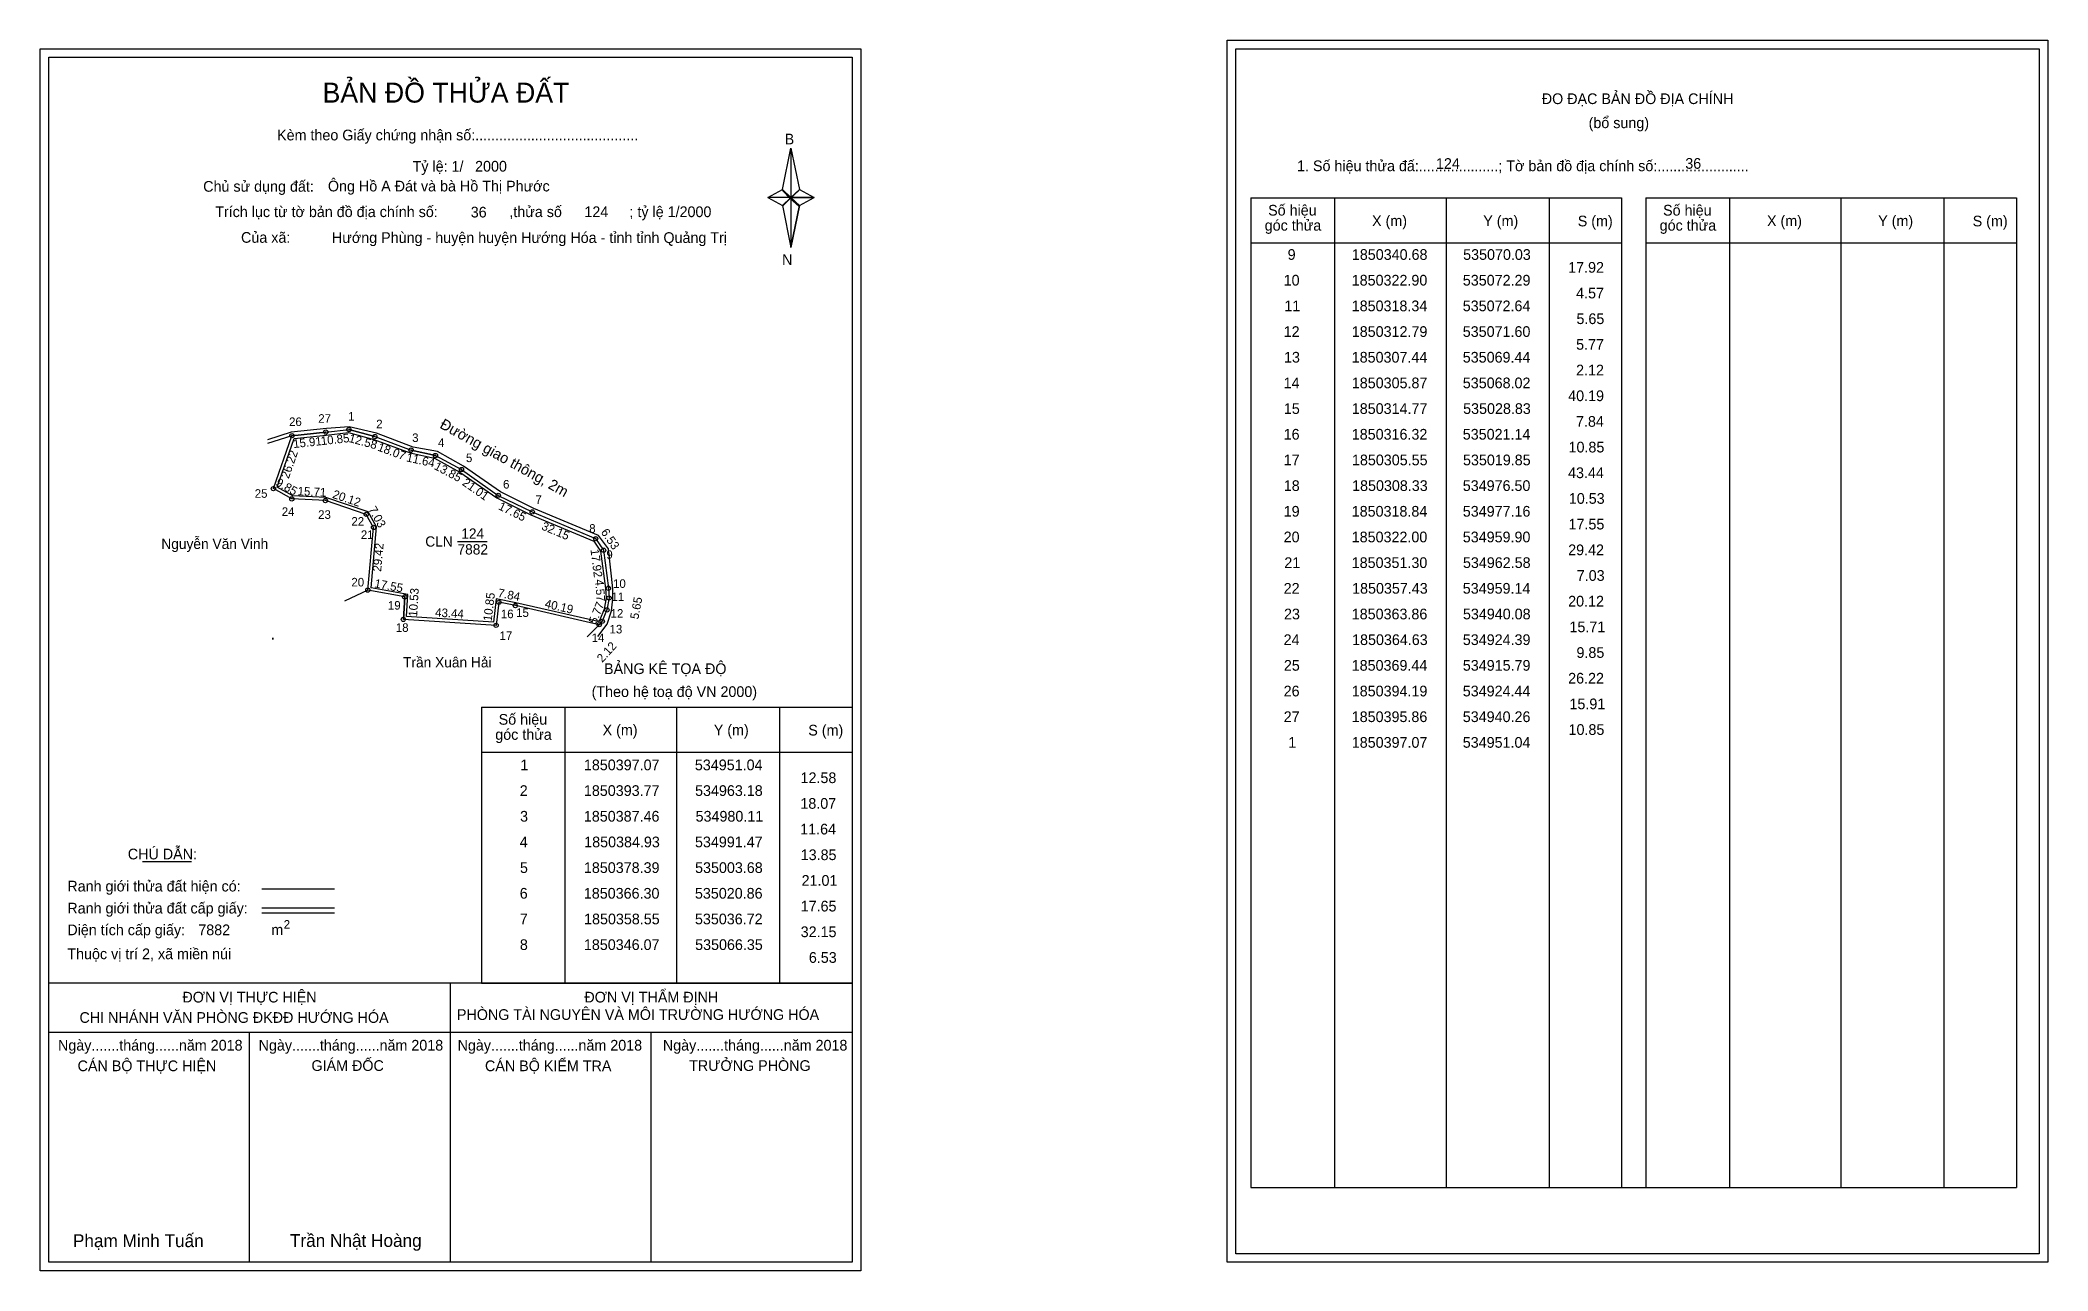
# Model space of a CAD drawing. Extents: x 534807 to 535745, y 1850004 to 1850579.
import ezdxf

# ---------------------------------------------------------------- set-up
doc = ezdxf.new("R2010")
doc.units = 0
for name, color, linetype in [('Level 1', 7, 'Continuous'), ('Level 10', 7, 'Continuous'), ('Level 11', 7, 'Continuous'), ('Level 13', 7, 'Continuous'), ('Level 27', 7, 'Continuous'), ('Level 3', 7, 'Continuous'), ('Level 36', 7, 'Continuous'), ('Level 49', 7, 'Continuous'), ('Level 53', 7, 'Continuous'), ('Level 55', 7, 'Continuous'), ('Level 6', 7, 'Continuous'), ('Level 60', 7, 'Continuous'), ('Level 63', 7, 'Continuous'), ('Level 9', 7, 'Continuous')]:
    doc.layers.add(name, color=color, linetype=linetype)

msp = doc.modelspace()

# ---------------------------------------------------------------- linework, layer by layer
at = {"layer": 'Level 1'}
for p, q in [((534810.81, 1850571.04), (534810.81, 1850571.04)), ((535365.45, 1850575.04), (535365.45, 1850575.04)), ((535153.65, 1850509.27), (535157.59, 1850528.55)), ((535157.59, 1850528.55), (535157.59, 1850505.5)), ((535157.59, 1850528.55), (535161.52, 1850509.27)), ((535146.76, 1850505.5), (535153.65, 1850509.27)), ((535153.65, 1850509.27), (535157.59, 1850505.5)), ((535157.29, 1850505.07), (535153.65, 1850508.83)), ((535157.59, 1850505.5), (535153.65, 1850501.82)), ((535157.29, 1850505.07), (535153.65, 1850501.38)), ((535153.65, 1850501.38), (535157.29, 1850505.07)), ((535161.23, 1850508.83), (535157.29, 1850505.07)), ((535157.29, 1850505.07), (535161.23, 1850508.83)), ((535161.23, 1850501.38), (535157.29, 1850505.07)), ((535161.52, 1850509.27), (535157.59, 1850505.5)), ((535157.59, 1850505.5), (535157.59, 1850482.1)), ((535157.59, 1850505.5), (535168.41, 1850505.5)), ((535157.59, 1850505.5), (535161.52, 1850501.82)), ((535161.52, 1850501.82), (535168.41, 1850505.5)), ((535372.52, 1850505.33), (535545.72, 1850505.33)), ((535411.7, 1850042.8), (535411.7, 1850505.33)), ((535463.84, 1850042.8), (535463.84, 1850505.33)), ((535511.79, 1850505.33), (535511.79, 1850042.8)), ((535545.72, 1850505.33), (535545.72, 1850042.8)), ((535557.03, 1850505.33), (535730.24, 1850505.33)), ((535596.21, 1850042.8), (535596.21, 1850505.33)), ((535648.36, 1850042.8), (535648.36, 1850505.33)), ((535696.3, 1850505.33), (535696.3, 1850042.8)), ((535730.24, 1850505.33), (535730.24, 1850042.8)), ((535153.65, 1850501.82), (535157.59, 1850482.1)), ((535161.52, 1850501.82), (535157.59, 1850482.1)), ((535372.52, 1850484.27), (535545.72, 1850484.27)), ((535557.03, 1850484.27), (535730.24, 1850484.27)), ((535013, 1850267.38), (535186.2, 1850267.38)), ((535052.18, 1850138.33), (535052.18, 1850267.38)), ((535104.32, 1850138.33), (535104.32, 1850267.38)), ((535152.26, 1850267.38), (535152.26, 1850138.33)), ((535013, 1850246.33), (535186.2, 1850246.33)), ((534854.64, 1850195.17), (534877.45, 1850195.17)), ((534910.37, 1850182.36), (534944.4, 1850182.36)), ((534910.37, 1850173.46), (534944.4, 1850173.46)), ((534910.37, 1850171.27), (534944.4, 1850171.27)), ((535024.46, 1850138.33), (534810.8, 1850138.33)), ((535186.2, 1850138.33), (534976.52, 1850138.33)), ((534998.5, 1850007.89), (534998.5, 1850138.33)), ((535013, 1850138.33), (535186.2, 1850138.33)), ((535186.2, 1850115.23), (534810.8, 1850115.23)), ((534904.65, 1850007.89), (534904.65, 1850115.23)), ((535092.35, 1850007.89), (535092.35, 1850115.23)), ((535372.52, 1850042.8), (535730.24, 1850042.8)), ((535186.2, 1850007.89), (535186.2, 1850007.89)), ((535740.85, 1850011.89), (535740.85, 1850011.89))]:
    msp.add_line(p, q, dxfattribs=at)
for points in [[(535153.65, 1850509.27), (535157.59, 1850528.55), (535157.59, 1850505.5)], [(535146.76, 1850505.5), (535153.65, 1850501.82), (535157.59, 1850505.5)], [(535157.59, 1850505.5), (535161.52, 1850509.27), (535168.41, 1850505.5)], [(535157.59, 1850505.5), (535157.59, 1850482.1), (535161.52, 1850501.82)]]:
    msp.add_lwpolyline(points, close=True, dxfattribs=at)
at = {"layer": 'Level 10'}
for p, q in [((534940.54, 1850397.49), (534924.12, 1850395.88)), ((534940.26, 1850395.86), (534924.44, 1850394.19)), ((534951.26, 1850398.33), (534940.54, 1850397.49)), ((534963.18, 1850393.77), (534951.04, 1850397.07)), ((534963.97, 1850395.41), (534951.26, 1850398.33)), ((534981.09, 1850388.88), (534963.97, 1850395.41)), ((534991.47, 1850384.93), (534980.11, 1850387.46)), ((534992.46, 1850386.73), (534981.09, 1850388.88)), ((535004.59, 1850379.99), (534992.46, 1850386.73)), ((535021.84, 1850367.99), (535004.59, 1850379.99)), ((534924.39, 1850364.63), (534915.79, 1850369.44)), ((534940.08, 1850363.86), (534924.39, 1850364.63)), ((535037.53, 1850360.09), (535021.84, 1850367.99)), ((535067.74, 1850347.51), (535037.53, 1850360.09)), ((535072.35, 1850341.37), (535067.74, 1850347.51)), ((535074.3, 1850322.81), (535072.35, 1850341.37)), ((534977.16, 1850318.84), (534976.5, 1850308.33)), ((535073.7, 1850312.35), (535074.3, 1850318.01)), ((535074.3, 1850318.01), (535074.3, 1850322.81)), ((535067.4, 1850300.32), (535071.73, 1850306.15)), ((535071.73, 1850306.15), (535073.7, 1850312.35))]:
    msp.add_line(p, q, dxfattribs=at)
for points in [[(535069.44, 1850307.44), (535068.02, 1850305.87), (535028.83, 1850314.77), (535021.14, 1850316.32), (535019.85, 1850305.55), (534976.5, 1850308.33), (534977.16, 1850318.84), (534959.9, 1850322), (534962.58, 1850351.3), (534959.14, 1850357.43), (534940.08, 1850363.86), (534924.39, 1850364.63), (534915.79, 1850369.44), (534924.44, 1850394.19), (534940.26, 1850395.86), (534951.04, 1850397.07), (534963.18, 1850393.77), (534980.11, 1850387.46), (534991.47, 1850384.93), (535003.68, 1850378.39), (535020.86, 1850366.3), (535036.72, 1850358.55), (535066.35, 1850346.07), (535070.03, 1850340.68), (535072.29, 1850322.9), (535072.64, 1850318.34), (535071.6, 1850312.79)], [(535068.23, 1850308.19), (535067.53, 1850307.42), (535029.12, 1850316.14), (535019.93, 1850317.99), (535018.62, 1850307.03), (534977.98, 1850309.64), (534978.64, 1850319.99), (534961.41, 1850323.15), (534964.01, 1850351.61), (534960.1, 1850358.58), (534940.34, 1850365.25), (534924.79, 1850366.01), (534917.5, 1850370.09), (534925.47, 1850392.89), (534940.41, 1850394.47), (534950.93, 1850395.65), (534962.75, 1850392.44), (534979.71, 1850386.11), (534990.98, 1850383.61), (535002.94, 1850377.2), (535020.15, 1850365.09), (535036.14, 1850357.27), (535065.43, 1850344.94), (535068.68, 1850340.17), (535070.9, 1850322.76), (535071.23, 1850318.42), (535070.25, 1850313.18)]]:
    msp.add_lwpolyline(points, close=True, dxfattribs=at)
at = {"layer": 'Level 11'}
for centre in [(534924.44, 1850394.19), (534940.26, 1850395.86), (534951.04, 1850397.07), (534963.18, 1850393.77), (534980.11, 1850387.46), (534991.47, 1850384.93), (535003.68, 1850378.39), (534915.79, 1850369.44), (534924.39, 1850364.63), (534940.08, 1850363.86), (535020.86, 1850366.3), (534959.14, 1850357.43), (534962.58, 1850351.3), (535036.72, 1850358.55), (535066.35, 1850346.07), (535070.03, 1850340.68), (535072.29, 1850322.9), (534959.9, 1850322), (534977.16, 1850318.84), (535021.14, 1850316.32), (535028.83, 1850314.77), (535072.64, 1850318.34), (534976.5, 1850308.33), (535019.85, 1850305.55), (535068.02, 1850305.87), (535069.44, 1850307.44), (535069.44, 1850307.44), (535071.6, 1850312.79)]:
    msp.add_circle(centre, 1, dxfattribs=at)
at = {"layer": 'Level 27'}
for p, q in [((534924.12, 1850395.88), (534913.03, 1850392.28)), ((534924.44, 1850394.19), (534913.03, 1850390.49)), ((534959.9, 1850322), (534949.06, 1850316.86)), ((535068.02, 1850305.87), (535062.4, 1850300.16))]:
    msp.add_line(p, q, dxfattribs=at)
at = {"layer": 'Level 3'}
for p, q in [((535372.52, 1850505.33), (535372.52, 1850042.8)), ((535557.03, 1850505.33), (535557.03, 1850042.8)), ((535013, 1850267.38), (535013, 1850138.33))]:
    msp.add_line(p, q, dxfattribs=at)
at = {"layer": 'Level 63'}
for points in [[(535361.46, 1850579.04), (535744.86, 1850579.04), (535744.86, 1850007.89), (535361.46, 1850007.89)], [(534806.8, 1850575.04), (535190.2, 1850575.04), (535190.2, 1850003.89), (534806.8, 1850003.89)], [(534810.8, 1850571.04), (535186.2, 1850571.04), (535186.2, 1850007.89), (534810.8, 1850007.89)], [(535365.46, 1850575.04), (535740.86, 1850575.04), (535740.86, 1850011.89), (535365.46, 1850011.89)]]:
    msp.add_lwpolyline(points, close=True, dxfattribs=at)
at = {"layer": 'Level 9'}
msp.add_line((535001.78, 1850344.74), (535015.68, 1850344.74), dxfattribs=at)

# ---------------------------------------------------------------- texts
at = {"layer": 'Level 1'}
for s, height, p in [('BẢN ĐỒ THỬA ĐẤT', 9.3313, (534938.74, 1850549.85)), ('ĐO ĐẠC BẢN ĐỒ ĐỊA CHÍNH', 5, (535508.41, 1850549.16)), ('(bổ sung)', 5, (535530.29, 1850537.92)), ('Kèm theo Giấy chứng nhận số:.........................................', 5, (534917.5, 1850532.19)), ('B', 5, (535154.67, 1850530.31)), ('1. Số hiệu thửa đấ:....................; Tờ bản đồ địa chính số:.......................', 5, (535394.07, 1850517.8)), ('Chủ sử dụng đất:', 5, (534882.98, 1850508.2)), ('Số hiệu', 5, (535380.55, 1850497.06)), ('Số hiệu', 5, (535565.07, 1850497.06)), ('Trích lục từ tờ bản đồ địa chính số:                  ,thửa số                 ; tỷ lệ 1/2000', 5, (534888.58, 1850496.34)), ('góc thửa', 5, (535378.96, 1850490)), ('X (m)', 5, (535429.11, 1850492.11)), ('Y (m)', 5, (535481.07, 1850492.11)), ('S (m)', 5, (535525.22, 1850492.01)), ('góc thửa', 5, (535563.48, 1850490)), ('X (m)', 5, (535613.63, 1850492.11)), ('Y (m)', 5, (535665.58, 1850492.11)), ('S (m)', 5, (535709.74, 1850492.01)), ('Của xã:', 5, (534900.66, 1850484.34)), ('N', 5, (535153.47, 1850473.97)), ('BẢNG KÊ TỌA ĐỘ', 5, (535070.26, 1850282.79)), ('(Theo hệ toạ độ VN 2000)', 5, (535064.46, 1850272.07)), ('Số hiệu', 5, (535021.03, 1850259.12)), ('X (m)', 5, (535069.59, 1850254.17)), ('Y (m)', 5, (535121.54, 1850254.17)), ('S (m)', 5, (535165.7, 1850254.07)), ('góc thửa', 5, (535019.44, 1850252.06)), ('CHÚ DẪN:', 5, (534847.76, 1850196.18)), ('Ranh giới thửa đất hiện có:', 5, (534819.5, 1850181.18)), ('Ranh giới thửa đất cấp giấy:', 5, (534819.5, 1850170.9)), ('Diện tích cấp giấy:', 5, (534819.5, 1850160.74)), ('m', 5, (534914.81, 1850160.78)), ('2', 4, (534920.61, 1850163.8)), ('Thuộc vị trí 2, xã miền núi', 5, (534819.5, 1850149.54)), ('ĐƠN VỊ THỰC HIỆN', 5, (534873.27, 1850129.3)), ('PHÒNG TÀI NGUYÊN VÀ MÔI TRƯỜNG HƯỚNG HÓA', 5, (535001.53, 1850121.16)), ('ĐƠN VỊ THẨM ĐỊNH', 5, (535061.08, 1850129.3)), ('CHI NHÁNH VĂN PHÒNG ĐKĐĐ HƯỚNG HÓA', 5, (534825.19, 1850119.78)), ('Ngày.......tháng......năm 2018', 5, (534815.14, 1850106.83)), ('Ngày.......tháng......năm 2018', 5, (534908.88, 1850106.83)), ('Ngày.......tháng......năm 2018', 5, (535001.83, 1850106.83)), ('Ngày.......tháng......năm 2018', 5, (535097.75, 1850106.83)), ('CÁN BỘ THỰC HIỆN', 5, (534824.3, 1850097.2)), ('GIÁM ĐỐC', 5, (534933.57, 1850097.32)), ('CÁN BỘ KIỂM TRA', 5, (535014.65, 1850097.2)), ('TRƯỞNG PHÒNG', 5, (535110.03, 1850097.32)), ('Phạm Minh Tuấn', 6, (534822.12, 1850014.97)), ('Trần Nhật Hoàng', 6, (534923.51, 1850015.07))]:
    msp.add_text(s, height=height, dxfattribs=at).set_placement(p)
at = {"layer": 'Level 11'}
msp.add_text('Tỷ lệ: 1/', height=5, dxfattribs=at).set_placement((534980.82, 1850517.56))
at = {"layer": 'Level 13'}
for s, p in [('CLN', (534986.75, 1850342.34)), ('7882', (535001.79, 1850338.66)), ('124', (535003.54, 1850346.02))]:
    msp.add_text(s, height=4.8, dxfattribs=at).set_placement(p)
at = {"layer": 'Level 36'}
msp.add_text('.', height=6, dxfattribs=at).set_placement((534914.42, 1850298.9))
at = {"layer": 'Level 49'}
for s, height, rotation, p in [('Đường giao thông, 2m', 5, 330.86498, (534993.12, 1850398.06)), ('15.91', 4, 6.02597, (534925.23, 1850388.39)), ('10.85', 4, 6.40435, (534938.17, 1850389.73)), ('12.58', 4, 344.79281, (534950.72, 1850391.3)), ('18.07', 4, 339.55901, (534964.13, 1850387.33)), ('26.22', 4, 70.73574, (534922.92, 1850373.83)), ('11.64', 4, 347.44449, (534977.65, 1850382.26)), ('13.85', 4, 331.82532, (534990.55, 1850378.73)), ('9.85', 4, 330.78161, (534916.47, 1850371.13)), ('21.01', 4, 324.86498, (535003.67, 1850371.39)), ('15.71', 4, 357.19042, (534927.03, 1850366.35)), ('20.12', 4, 341.35788, (534943.07, 1850365.19)), ('7.03', 4, 299.30003, (534960.02, 1850359.8)), ('17.65', 4, 333.95752, (535020.54, 1850359.9)), ('32.15', 4, 337.15943, (535040.72, 1850350.47)), ('29.42', 4, 84.77384, (534966.1, 1850330.51)), ('6.53', 4, 304.32314, (535068.59, 1850349.08)), ('17.92', 4, 277.24397, (535063.91, 1850340.98)), ('17.55', 4, 349.62506, (534962.77, 1850323.34)), ('4.57', 4, 274.3891, (535066.05, 1850326.91)), ('10.53', 4, 86.4067, (534982.91, 1850309.48)), ('10.85', 4, 83.16981, (535017.74, 1850307.31)), ('7.84', 4, 348.60412, (535020.4, 1850318.88)), ('40.19', 4, 347.20521, (535042.3, 1850313.9)), ('5.77', 4, 68.01418, (535066.62, 1850305.83)), ('5.65', 4, 79.38658, (535086.29, 1850308.17)), ('43.44', 4, 356.33069, (534991.26, 1850309.68)), ('2.12', 4, 47.87196, (535069.46, 1850287.91))]:
    msp.add_text(s, height=height, rotation=rotation, dxfattribs=at).set_placement(p)
at = {"layer": 'Level 53'}
for s, p in [('9', (535389.67, 1850476.35)), ('1850340.68', (535419.68, 1850476.35)), ('535070.03', (535471.67, 1850476.35)), ('17.92', (535520.74, 1850470.35)), ('10', (535387.8, 1850464.35)), ('1850322.90', (535419.6, 1850464.35)), ('535072.29', (535471.52, 1850464.35)), ('11', (535388.12, 1850452.35)), ('1850318.34', (535419.6, 1850452.35)), ('535072.64', (535471.49, 1850452.35)), ('4.57', (535524.46, 1850458.35)), ('5.65', (535524.62, 1850446.35)), ('12', (535387.82, 1850440.35)), ('1850312.79', (535419.63, 1850440.35)), ('535071.60', (535471.49, 1850440.35)), ('5.77', (535524.46, 1850434.35)), ('13', (535387.97, 1850428.35)), ('1850307.44', (535419.6, 1850428.35)), ('535069.44', (535471.49, 1850428.35)), ('2.12', (535524.44, 1850422.35)), ('14', (535387.79, 1850416.35)), ('1850305.87', (535419.64, 1850416.35)), ('535068.02', (535471.51, 1850416.35)), ('15', (535387.91, 1850404.35)), ('1850314.77', (535419.64, 1850404.35)), ('535028.83', (535471.67, 1850404.35)), ('40.19', (535520.75, 1850410.35)), ('7.84', (535524.39, 1850398.35)), ('16', (535387.81, 1850392.35)), ('1850316.32', (535419.63, 1850392.35)), ('535021.14', (535471.49, 1850392.35)), ('10.85', (535520.92, 1850386.35)), ('17', (535387.83, 1850380.35)), ('1850305.55', (535419.72, 1850380.35)), ('535019.85', (535471.6, 1850380.35)), ('18', (535387.87, 1850368.35)), ('1850308.33', (535419.78, 1850368.35)), ('534976.50', (535471.49, 1850368.35)), ('43.44', (535520.69, 1850374.35)), ('19', (535387.82, 1850356.35)), ('1850318.84', (535419.6, 1850356.35)), ('534977.16', (535471.5, 1850356.35)), ('10.53', (535521.05, 1850362.35)), ('17.55', (535520.92, 1850350.35)), ('20', (535387.8, 1850344.35)), ('1850322.00', (535419.6, 1850344.35)), ('534959.90', (535471.49, 1850344.35)), ('29.42', (535520.74, 1850338.35)), ('21', (535388.12, 1850332.35)), ('1850351.30', (535419.6, 1850332.35)), ('534962.58', (535471.57, 1850332.35)), ('22', (535387.82, 1850320.35)), ('1850357.43', (535419.78, 1850320.35)), ('534959.14', (535471.49, 1850320.35)), ('7.03', (535524.75, 1850326.35)), ('20.12', (535520.74, 1850314.35)), ('23', (535387.97, 1850308.35)), ('1850363.86', (535419.61, 1850308.35)), ('534940.08', (535471.57, 1850308.35)), ('15.71', (535521.34, 1850302.35)), ('24', (535387.79, 1850296.35)), ('1850364.63', (535419.78, 1850296.35)), ('534924.39', (535471.52, 1850296.35)), ('25', (535387.91, 1850284.35)), ('1850369.44', (535419.6, 1850284.35)), ('534915.79', (535471.52, 1850284.35)), ('9.85', (535524.62, 1850290.35)), ('26', (535387.81, 1850272.35)), ('1850394.19', (535419.63, 1850272.35)), ('534924.44', (535471.49, 1850272.35)), ('26.22', (535520.74, 1850278.35)), ('15.91', (535521.34, 1850266.35)), ('27', (535387.83, 1850260.35)), ('1850395.86', (535419.61, 1850260.35)), ('534940.26', (535471.5, 1850260.35)), ('10.85', (535520.92, 1850254.35)), ('1', (535389.96, 1850248.35)), ('1850397.07', (535419.64, 1850248.35)), ('534951.04', (535471.49, 1850248.35)), ('1', (535031.19, 1850237.83)), ('1850397.07', (535060.86, 1850237.83)), ('534951.04', (535112.71, 1850237.83)), ('2', (535030.89, 1850225.83)), ('1850393.77', (535060.86, 1850225.83)), ('534963.18', (535112.8, 1850225.83)), ('12.58', (535162.09, 1850231.83)), ('18.07', (535162, 1850219.83)), ('3', (535031.05, 1850213.83)), ('1850387.46', (535060.84, 1850213.83)), ('534980.11', (535113.04, 1850213.83)), ('11.64', (535161.92, 1850207.83)), ('4', (535030.87, 1850201.83)), ('1850384.93', (535061.01, 1850201.83)), ('534991.47', (535112.75, 1850201.83)), ('5', (535030.98, 1850189.83)), ('1850378.39', (535060.86, 1850189.83)), ('535003.68', (535112.8, 1850189.83)), ('13.85', (535162.15, 1850195.83)), ('21.01', (535162.57, 1850183.83)), ('6', (535030.88, 1850177.83)), ('1850366.30', (535060.83, 1850177.83)), ('535020.86', (535112.73, 1850177.83)), ('17.65', (535162.15, 1850171.83)), ('7', (535030.9, 1850165.83)), ('1850358.55', (535060.94, 1850165.83)), ('535036.72', (535112.74, 1850165.83)), ('32.15', (535162.15, 1850159.83)), ('8', (535030.95, 1850153.83)), ('1850346.07', (535060.86, 1850153.83)), ('535066.35', (535112.83, 1850153.83)), ('6.53', (535165.97, 1850147.83))]:
    msp.add_text(s, height=5, dxfattribs=at).set_placement(p)
at = {"layer": 'Level 55'}
for s, height, p in [('26', 0.8, (534923.87, 1850394.19)), ('0', 0.22, (534924.36, 1850393.97)), ('0', 0.22, (534924.36, 1850393.97)), ('0', 0.22, (534924.36, 1850393.97)), ('0', 0.22, (534924.36, 1850393.97)), ('27', 0.8, (534939.7, 1850395.86)), ('0', 0.22, (534940.18, 1850395.64)), ('0', 0.22, (534940.18, 1850395.64)), ('1', 0.8, (534950.82, 1850397.07)), ('0', 0.22, (534950.96, 1850396.85)), ('0', 0.22, (534950.96, 1850396.85)), ('2', 0.8, (534962.91, 1850393.77)), ('0', 0.22, (534963.1, 1850393.55)), ('0', 0.22, (534963.1, 1850393.55)), ('3', 0.8, (534979.86, 1850387.46)), ('0', 0.22, (534980.03, 1850387.24)), ('0', 0.22, (534980.03, 1850387.24)), ('4', 0.8, (534991.19, 1850384.93)), ('0', 0.22, (534991.39, 1850384.71)), ('0', 0.22, (534991.39, 1850384.71)), ('5', 0.8, (535003.42, 1850378.39)), ('0', 0.22, (535003.6, 1850378.17)), ('0', 0.22, (535003.6, 1850378.17)), ('25', 0.8, (534915.24, 1850369.44)), ('0', 0.22, (534915.71, 1850369.22)), ('0', 0.22, (534915.71, 1850369.22)), ('24', 0.8, (534923.82, 1850364.63)), ('0', 0.22, (534924.31, 1850364.41)), ('0', 0.22, (534924.31, 1850364.41)), ('23', 0.8, (534939.54, 1850363.86)), ('0', 0.22, (534940, 1850363.64)), ('0', 0.22, (534940, 1850363.64)), ('6', 0.8, (535020.59, 1850366.3)), ('0', 0.22, (535020.78, 1850366.08)), ('0', 0.22, (535020.78, 1850366.08)), ('22', 0.8, (534958.57, 1850357.43)), ('0', 0.22, (534959.06, 1850357.21)), ('0', 0.22, (534959.06, 1850357.21)), ('21', 0.8, (534962.06, 1850351.3)), ('7', 0.8, (535036.45, 1850358.55)), ('0', 0.22, (535036.64, 1850358.33)), ('0', 0.22, (535036.64, 1850358.33)), ('0', 0.22, (534962.5, 1850351.08)), ('0', 0.22, (534962.5, 1850351.08)), ('8', 0.8, (535066.09, 1850346.07)), ('0', 0.22, (535066.27, 1850345.85)), ('0', 0.22, (535066.27, 1850345.85)), ('9', 0.8, (535069.76, 1850340.68)), ('0', 0.22, (535069.95, 1850340.46)), ('0', 0.22, (535069.95, 1850340.46)), ('20', 0.8, (534959.33, 1850322)), ('0', 0.22, (534959.82, 1850321.78)), ('0', 0.22, (534959.82, 1850321.78)), ('0', 0.22, (534959.82, 1850321.78)), ('19', 0.8, (534976.59, 1850318.84)), ('0', 0.22, (534977.08, 1850318.62)), ('16', 0.8, (535020.57, 1850316.32)), ('0', 0.22, (535021.06, 1850316.1)), ('15', 0.8, (535028.28, 1850314.77)), ('0', 0.22, (535028.75, 1850314.55)), ('10', 0.8, (535071.72, 1850322.9)), ('11', 0.8, (535072.12, 1850318.34)), ('0', 0.22, (535072.21, 1850322.68)), ('0', 0.22, (535072.21, 1850322.68)), ('0', 0.22, (535072.56, 1850318.12)), ('0', 0.22, (535072.56, 1850318.12)), ('18', 0.8, (534975.94, 1850308.33)), ('0', 0.22, (534976.42, 1850308.11)), ('17', 0.8, (535019.29, 1850305.55)), ('0', 0.22, (535019.77, 1850305.33)), ('14', 0.8, (535067.45, 1850305.87)), ('0', 0.22, (535067.94, 1850305.65)), ('0', 0.22, (535067.94, 1850305.65)), ('0', 0.22, (535067.94, 1850305.65)), ('13', 0.8, (535068.9, 1850307.44)), ('0', 0.22, (535069.36, 1850307.22)), ('0', 0.22, (535069.36, 1850307.22)), ('12', 0.8, (535071.03, 1850312.79)), ('0', 0.22, (535071.52, 1850312.57)), ('0', 0.22, (535071.52, 1850312.57))]:
    msp.add_text(s, height=height, dxfattribs=at).set_placement(p)
at = {"layer": 'Level 6'}
for s, p in [('2000', (535010.01, 1850517.6)), ('124', (535458.97, 1850518.88)), ('36', (535575.46, 1850518.92)), ('Ông Hồ A Đát và bà Hồ Thị Phước', (534941.25, 1850508.34)), ('36', (535007.99, 1850496.16)), ('124', (535061.09, 1850496.32)), (' Hướng Phùng - huyện huyện Hướng Hóa - tỉnh tỉnh Quảng Trị', (534941.28, 1850484.26)), ('7882', (534880.69, 1850160.75))]:
    msp.add_text(s, height=5, dxfattribs=at).set_placement(p)
at = {"layer": 'Level 60'}
for s, p in [('Nguyễn Văn Vinh', (534863.41, 1850341.24)), ('Trần Xuân Hải', (534976.34, 1850285.9))]:
    msp.add_text(s, height=4.8, dxfattribs=at).set_placement(p)
at = {"layer": 'Level 9'}
for s, p in [('26', (534923.1, 1850398.7)), ('27', (534936.74, 1850400.22)), ('1', (534950.69, 1850401.23)), ('2', (534963.83, 1850397.66)), ('3', (534980.62, 1850391.25)), ('4', (534992.67, 1850388.9)), ('5', (535005.76, 1850381.84)), ('6', (535023.09, 1850369.49)), ('25', (534907.05, 1850365.17)), ('7', (535038.22, 1850362.32)), ('24', (534919.69, 1850356.71)), ('23', (534936.67, 1850355.32)), ('22', (534952.22, 1850352.15)), ('8', (535063.35, 1850348.84)), ('21', (534956.65, 1850345.94)), ('9', (535071.36, 1850336.63)), ('20', (534952.22, 1850323.73)), ('10', (535074.47, 1850323.06)), ('19', (534969.29, 1850312.9)), ('11', (535073.74, 1850316.89)), ('18', (534972.98, 1850302.5)), ('16', (535022.06, 1850308.9)), ('15', (535029.18, 1850309.5)), ('13', (535072.83, 1850301.77)), ('12', (535073.33, 1850309.15)), ('17', (535021.46, 1850298.73)), ('14', (535064.48, 1850297.73))]:
    msp.add_text(s, height=4, dxfattribs=at).set_placement(p)

doc.saveas('drawing.dxf')
